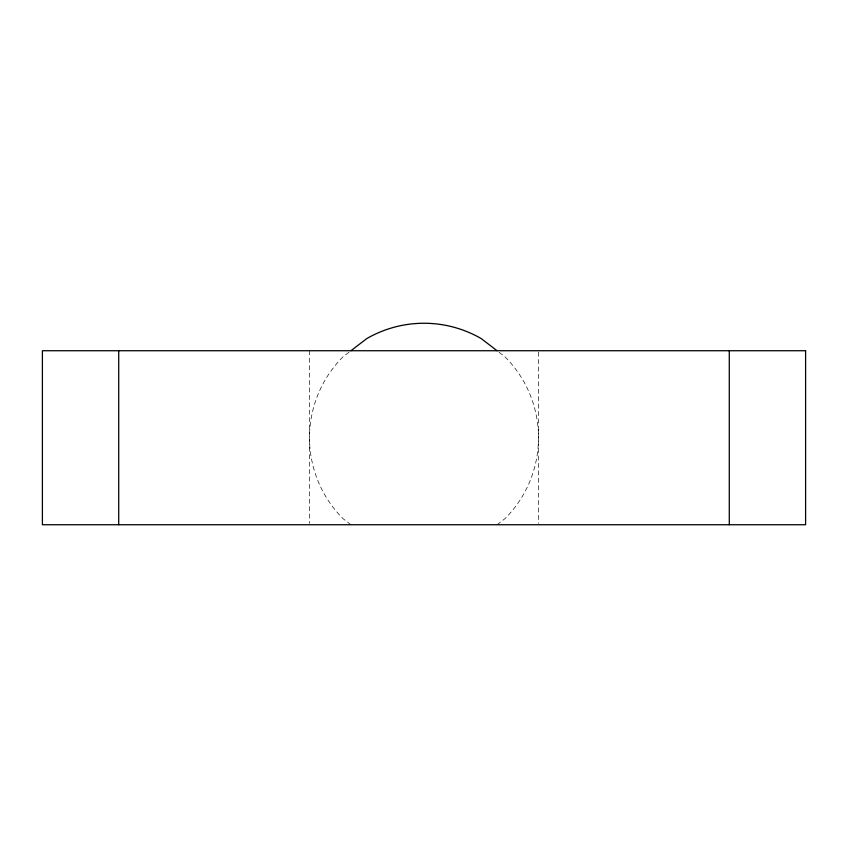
<?xml version="1.0" encoding="UTF-8"?>
<svg xmlns="http://www.w3.org/2000/svg" width="848" height="848" viewBox="0 0 848 848"><rect width="100%" height="100%" fill="white"/><g stroke="black" fill="none" stroke-linecap="round" stroke-linejoin="round"><path stroke-width="0.64" stroke-dasharray="4.24 3.18" d="M348.973 352.249L343.048 356.785A114.48 114.48 0 0 0 343.048 518.69L350.945 524.742M497.055 524.742L504.952 518.69A114.48 114.48 0 0 0 504.952 356.785L497.055 350.733M538.48 352.047L538.48 523.428M309.52 350.733L309.52 523.428"/><path stroke-width="1.27" d="M350.945 350.733L366.76 338.596A114.48 114.48 0 0 1 481.24 338.596L497.055 350.733M729.28 350.733L729.28 524.742M118.72 350.733L118.72 524.742M805.6 350.733L42.4 350.733L42.4 524.742L805.6 524.742L805.6 350.733"/></g></svg>
